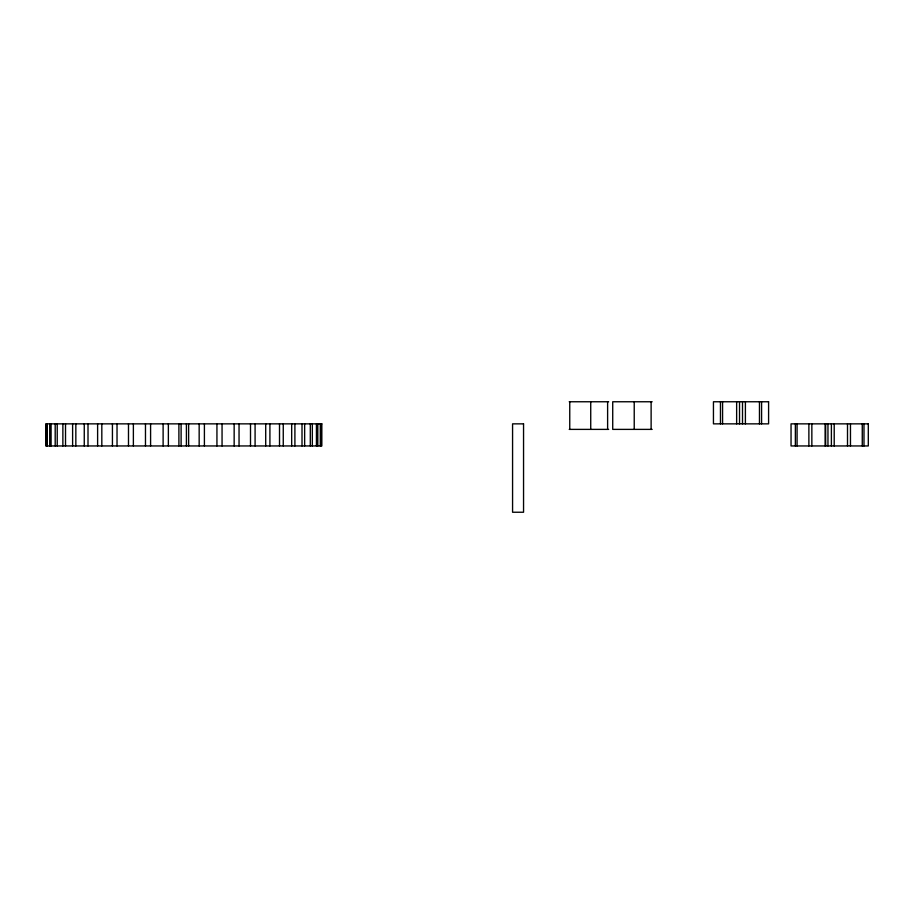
<?xml version="1.0" encoding="UTF-8"?>
<svg xmlns="http://www.w3.org/2000/svg" width="914" height="914" viewBox="0 0 914 914"><rect width="100%" height="100%" fill="white"/><g stroke="black" fill="none" stroke-linecap="round" stroke-linejoin="round"><path stroke-width="1.37" d="M569.216 401.76L608.655 401.76M652.162 401.76L612.723 401.76L612.723 429.386L652.162 429.386M569.216 429.386L608.655 429.386M863.981 423.856L863.981 445.952M862.268 423.856L862.268 445.952M850.466 423.856L850.466 445.952M847.506 423.856L847.506 445.952M834.208 423.856L834.208 445.952M831.386 423.856L831.386 445.952M827.958 423.856L827.958 445.952M825.662 423.856L825.662 445.952M825.136 423.856L825.136 445.952M811.849 423.856L811.849 445.952M808.879 423.856L808.879 445.952M797.077 423.856L797.077 445.952M795.363 423.856L795.363 445.952M761.579 401.76L761.579 423.856M759.465 401.76L759.465 423.856M745.401 401.76L745.401 423.856M742.511 401.76L742.511 423.856M739.529 401.76L739.529 423.856M736.638 401.76L736.638 423.856M722.574 401.76L722.574 423.856M720.461 401.76L720.461 423.856M651.122 401.76L651.122 429.386M634.225 401.76L634.225 429.386M607.616 401.76L607.616 429.386M590.73 401.76L590.73 429.386M569.753 401.76L569.753 429.386M320.985 423.856L320.985 445.952M320.3 423.856L320.3 445.952M317.809 423.856L317.809 445.952M316.438 423.856L316.438 445.952M312.325 423.856L312.325 445.952M310.303 423.856L310.303 445.952M304.648 423.856L304.648 445.952M302.008 423.856L302.008 445.952M294.902 423.856L294.902 445.952M291.68 423.856L291.68 445.952M283.26 423.856L283.26 445.952M279.513 423.856L279.513 445.952M269.916 423.856L269.916 445.952M265.711 423.856L265.711 445.952M255.086 423.856L255.086 445.952M250.505 423.856L250.505 445.952M239.045 423.856L239.045 445.952M234.155 423.856L234.155 445.952M222.056 423.856L222.056 445.952M216.938 423.856L216.938 445.952M204.405 423.856L204.405 445.952M199.161 423.856L199.161 445.952M188.627 423.856L188.627 445.952M186.41 423.856L186.41 445.952M181.109 423.856L181.109 445.952M178.893 423.856L178.904 445.952M168.37 423.856L168.37 445.952M163.115 423.856L163.115 445.952M150.593 423.856L150.593 445.952M145.475 423.856L145.475 445.952M133.375 423.856L133.375 445.952M128.486 423.856L128.486 445.952M117.026 423.856L117.026 445.952M112.433 423.856L112.433 445.952M101.82 423.856L101.82 445.952M97.615 423.856L97.615 445.952M88.007 423.856L88.007 445.952M84.259 423.856L84.259 445.952M75.839 423.856L75.839 445.952M72.617 423.856L72.617 445.952M65.522 423.856L65.522 445.952M62.872 423.856L62.872 445.952M57.228 423.856L57.228 445.952M55.194 423.856L55.194 445.952M51.093 423.856L51.093 445.952M49.722 423.856L49.722 445.952M47.231 423.856L47.231 445.952M46.534 423.856L46.534 445.952M768.594 401.76L713.446 401.76L713.446 423.856L768.594 423.856L768.594 401.76M321.831 423.856L45.7 423.856L45.7 445.952L321.831 445.952L321.831 423.856M523.551 423.856L512.571 423.856L512.571 512.24L523.551 512.24L523.551 423.856M868.3 423.856L791.044 423.856L791.044 445.952L868.3 445.952L868.3 423.856"/></g></svg>
